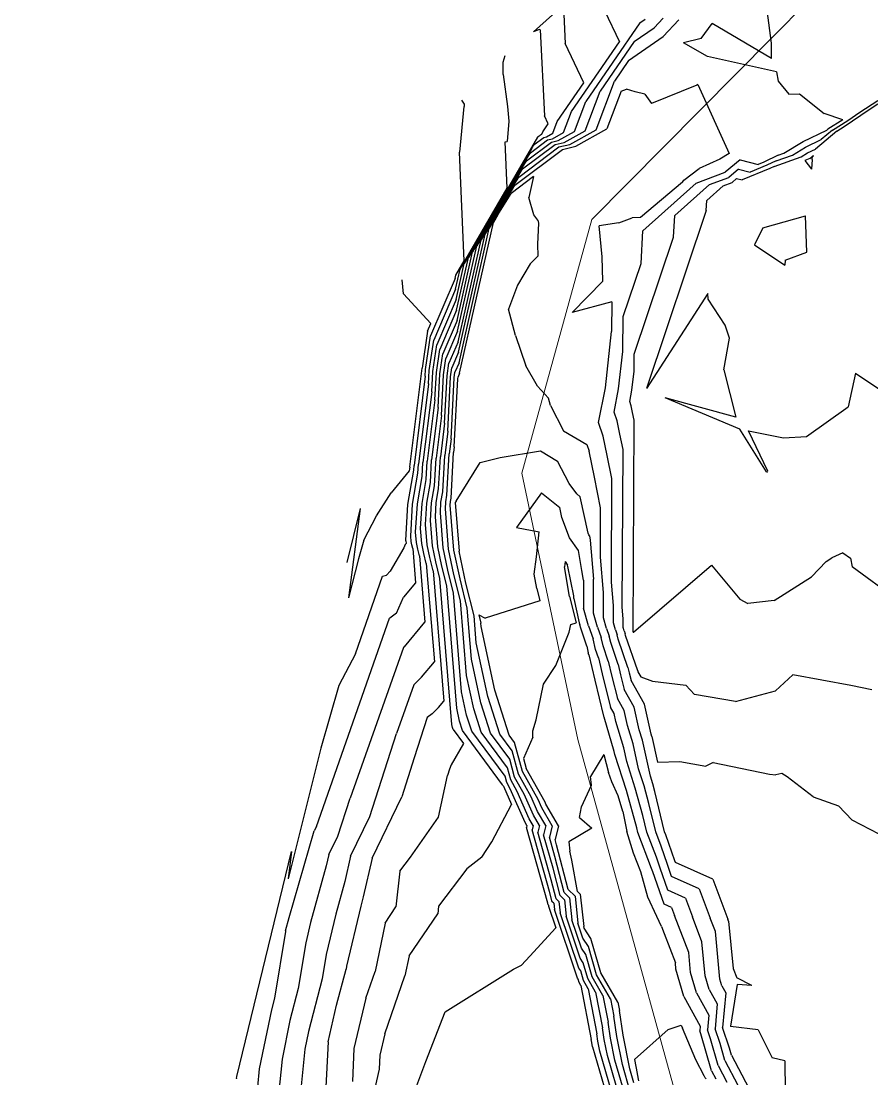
# Model space of a CAD drawing. Header units: metres. Extents: x -1120501 to 1198934, y -4928884 to 66998.
# Drawn here: x -1150.9 to -1049.6, y 1310.9 to 1437 of the extents above; entities that cross this region are included whole.
import ezdxf

# ---------------------------------------------------------------- set-up
doc = ezdxf.new("R2010")
doc.units = ezdxf.units.M
doc.layers.add('CL', color=5, linetype='Continuous')
doc.layers.add('SURF2CONTOURS', color=7, linetype='Continuous', lineweight=0)

msp = doc.modelspace()

# ---------------------------------------------------------------- linework, layer by layer
at = {"color": 7, "lineweight": 0}
msp.add_circle((-684.64, 190.5), 66807.04, dxfattribs=at)
at = {"layer": 'CL', "linetype": 'Continuous', "lineweight": 0}
msp.add_lwpolyline([(-1035.69, 1461.09), (-1082.93, 1413.37), (-1091.26, 1383.15), (-1084.6, 1351.38), (-1067.7, 1290.1), (-1046.16, 1235.13), (-1016.3, 1185.51), (-1006.06, 1146.36), (-1008.09, 1097.22), (-1020.7, 1053.43), (-1024.74, 1018.09), (-1020.94, 965.61), (-1026.65, 923.13), (-1037.71, 875.18), (-1038.43, 823.3), (-1042.95, 747.27), (-1053.42, 684.56), (-1051.99, 631.61), (-1045.09, 551.05), (-1064.13, 492.27), (-1082.45, 432.3), (-1085.55, 405.76), (-1067.58, 367.8), (-1082.93, 319.26)], dxfattribs=at)
at = {"layer": 'SURF2CONTOURS', "color": 2, "linetype": 'Continuous', "lineweight": -3}
for p, q in [((-1085.36, 1439.84, 288.5), (-1089.87, 1435.74, 288.5)), ((-1081.42, 1438.28, 287.5), (-1079.64, 1434.53, 287.5)), ((-1074.41, 1437.36, 286.5), (-1075.5, 1436.22, 286.5)), ((-1089.22, 1436.03, 288.5), (-1089.87, 1435.74, 288.5)), ((-1089.08, 1435.96, 288.5), (-1089.22, 1436.03, 288.5)), ((-1077.87, 1434.57, 286.5), (-1075.5, 1436.22, 286.5)), ((-1089.08, 1435.96, 288.5), (-1088.57, 1425.74, 288.5)), ((-1085.36, 1426.24, 287.5), (-1079.64, 1434.53, 287.5)), ((-1077.87, 1434.57, 286.5), (-1081.95, 1428.65, 286.5)), ((-1083.71, 1423.95, 286.5), (-1081.95, 1428.65, 286.5)), ((-1079.44, 1428.65, 285.5), (-1081.13, 1424.16, 285.5)), ((-1079.44, 1428.65, 285.5), (-1078.79, 1428.91, 285.5)), ((-1077.75, 1428.57, 285.5), (-1078.79, 1428.91, 285.5)), ((-1076.6, 1428.29, 285.5), (-1077.75, 1428.57, 285.5)), ((-1070.41, 1429.37, 285.5), (-1075.83, 1427.18, 285.5)), ((-1070.3, 1429.47, 285.5), (-1070.41, 1429.37, 285.5)), ((-1070.3, 1429.47, 285.5), (-1066.57, 1421.22, 285.5)), ((-1098.45, 1427.58, 289.5), (-1098.13, 1427.12, 289.5)), ((-1076.6, 1428.29, 285.5), (-1075.83, 1427.18, 285.5)), ((-1050.98, 1426.16, 286.5), (-1048.85, 1427.56, 286.5)), ((-1098.64, 1421.41, 289.5), (-1098.15, 1426.82, 289.5)), ((-1098.13, 1427.12, 289.5), (-1098.15, 1426.82, 289.5)), ((-1098.13, 1427.12, 289.5), (-1098.13, 1427.12, 289.5)), ((-1086.29, 1423.74, 287.5), (-1085.36, 1426.24, 287.5)), ((-1052.41, 1425.18, 286.5), (-1050.98, 1426.16, 286.5)), ((-1088.77, 1423.82, 288.5), (-1088.11, 1424.78, 288.5)), ((-1088.11, 1424.78, 288.5), (-1088.57, 1425.74, 288.5)), ((-1054.26, 1424.01, 286.5), (-1052.41, 1425.18, 286.5)), ((-1089.33, 1423.26, 288.5), (-1089.09, 1423.43, 288.5)), ((-1089.09, 1423.43, 288.5), (-1089.03, 1423.45, 288.5)), ((-1089.03, 1423.45, 288.5), (-1088.87, 1423.54, 288.5)), ((-1088.87, 1423.54, 288.5), (-1088.77, 1423.82, 288.5)), ((-1087.63, 1423, 287.5), (-1086.29, 1423.74, 287.5)), ((-1086.23, 1422.55, 286.5), (-1083.71, 1423.95, 286.5)), ((-1084.83, 1422.09, 285.5), (-1081.13, 1424.16, 285.5)), ((-1054.26, 1424.01, 286.5), (-1055.6, 1422.89, 286.5)), ((-1089.38, 1423.17, 288.5), (-1098.13, 1408.14, 288.5)), ((-1091.17, 1419.39, 286.5), (-1087.31, 1422.3, 286.5)), ((-1090.25, 1421.32, 287.5), (-1088.2, 1422.87, 287.5)), ((-1089.38, 1423.17, 288.5), (-1089.33, 1423.26, 288.5)), ((-1088.2, 1422.87, 287.5), (-1087.63, 1423, 287.5)), ((-1087.31, 1422.3, 286.5), (-1086.23, 1422.55, 286.5)), ((-1057.48, 1422, 286.5), (-1055.6, 1422.89, 286.5)), ((-1098.7, 1421.39, 289.5), (-1098.64, 1421.41, 289.5)), ((-1098.14, 1408.43, 289.5), (-1098.7, 1421.39, 289.5)), ((-1092.09, 1417.45, 285.5), (-1086.42, 1421.73, 285.5)), ((-1090.73, 1420.53, 287.5), (-1090.25, 1421.32, 287.5)), ((-1086.42, 1421.73, 285.5), (-1084.83, 1422.09, 285.5)), ((-1066.57, 1421.22, 285.5), (-1067.69, 1420.54, 285.5)), ((-1060.96, 1420.35, 286.5), (-1059.02, 1421.05, 286.5)), ((-1059.02, 1421.05, 286.5), (-1057.48, 1422, 286.5)), ((-1056.94, 1420.64, 287.5), (-1056.5, 1421.01, 287.5)), ((-1056.68, 1420.74, 287.5), (-1056.5, 1421.01, 287.5)), ((-1090.73, 1420.53, 287.5), (-1097.13, 1409.53, 287.5)), ((-1067.69, 1420.54, 285.5), (-1070.14, 1419.46, 285.5)), ((-1062.08, 1419.83, 286.5), (-1064.05, 1419.01, 286.5)), ((-1060.96, 1420.35, 286.5), (-1062.08, 1419.83, 286.5)), ((-1056.97, 1420.62, 287.5), (-1057.56, 1420.41, 287.5)), ((-1057.56, 1420.41, 287.5), (-1056.76, 1419.36, 287.5)), ((-1056.97, 1420.62, 287.5), (-1056.96, 1420.63, 287.5)), ((-1056.96, 1420.63, 287.5), (-1056.94, 1420.64, 287.5)), ((-1056.66, 1420.5, 287.5), (-1056.76, 1419.36, 287.5)), ((-1056.66, 1420.5, 287.5), (-1056.68, 1420.74, 287.5)), ((-1092.08, 1417.89, 286.5), (-1091.17, 1419.39, 286.5)), ((-1071.97, 1418.04, 285.5), (-1070.14, 1419.46, 285.5)), ((-1068.89, 1417.53, 286.5), (-1066.62, 1418.39, 286.5)), ((-1065.47, 1419.37, 286.5), (-1066.62, 1418.39, 286.5)), ((-1065.47, 1419.37, 286.5), (-1064.05, 1419.01, 286.5)), ((-1092.08, 1417.89, 286.5), (-1096.13, 1410.93, 286.5)), ((-1093.43, 1415.25, 285.5), (-1092.09, 1417.45, 285.5)), ((-1072.12, 1417.83, 285.5), (-1077.14, 1413.6, 285.5)), ((-1068.89, 1417.53, 286.5), (-1073.05, 1413.84, 286.5)), ((-1072.12, 1417.83, 285.5), (-1071.97, 1418.04, 285.5)), ((-1093.43, 1415.25, 285.5), (-1095.14, 1412.32, 285.5)), ((-1079.71, 1412.95, 285.5), (-1078.11, 1413.56, 285.5)), ((-1077.14, 1413.6, 285.5), (-1078.11, 1413.56, 285.5)), ((-1073.18, 1411.28, 286.5), (-1073.05, 1413.84, 286.5)), ((-1062.57, 1412.36, 287.5), (-1057.46, 1413.82, 287.5)), ((-1057.32, 1409.48, 287.5), (-1057.46, 1413.82, 287.5)), ((-1098.74, 1396.29, 285.5), (-1095.14, 1412.32, 285.5)), ((-1079.71, 1412.95, 285.5), (-1082.06, 1412.6, 285.5)), ((-1081.71, 1408.92, 285.5), (-1082.06, 1412.6, 285.5)), ((-1062.57, 1412.36, 287.5), (-1063.54, 1410.35, 287.5)), ((-1098.86, 1398.8, 286.5), (-1096.13, 1410.93, 286.5)), ((-1077.87, 1397.33, 286.5), (-1073.18, 1411.28, 286.5)), ((-1098.98, 1401.31, 287.5), (-1097.13, 1409.53, 287.5)), ((-1063.54, 1410.35, 287.5), (-1059.93, 1407.91, 287.5)), ((-1099.12, 1406.74, 289.5), (-1098.14, 1408.43, 289.5)), ((-1081.61, 1406.02, 285.5), (-1081.71, 1408.92, 285.5)), ((-1059.88, 1408.5, 287.5), (-1059.93, 1407.91, 287.5)), ((-1059.88, 1408.5, 287.5), (-1057.32, 1409.48, 287.5)), ((-1099.1, 1403.82, 288.5), (-1098.13, 1408.14, 288.5)), ((-1099.22, 1406.33, 289.5), (-1102.14, 1399.52, 289.5)), ((-1099.22, 1406.33, 289.5), (-1099.12, 1406.74, 289.5)), ((-1081.61, 1406.02, 285.5), (-1085.25, 1402.27, 285.5)), ((-1099.1, 1403.82, 288.5), (-1101.41, 1398.43, 288.5)), ((-1080.53, 1403.55, 285.5), (-1085.25, 1402.27, 285.5)), ((-1080.53, 1403.55, 285.5), (-1080.59, 1400.03, 285.5)), ((-1098.98, 1401.31, 287.5), (-1100.68, 1397.34, 287.5)), ((-1102.73, 1395.5, 289.5), (-1102.14, 1399.52, 289.5)), ((-1081.31, 1393.31, 285.5), (-1080.59, 1400.03, 285.5)), ((-1101.88, 1395.25, 288.5), (-1101.41, 1398.43, 288.5)), ((-1098.86, 1398.8, 286.5), (-1099.96, 1396.24, 286.5)), ((-1101.03, 1394.99, 287.5), (-1100.68, 1397.34, 287.5)), ((-1077.9, 1395.27, 286.5), (-1077.87, 1397.33, 286.5)), ((-1100.18, 1394.74, 286.5), (-1099.96, 1396.24, 286.5)), ((-1098.74, 1396.29, 285.5), (-1099.23, 1395.15, 285.5)), ((-1102.77, 1394.7, 289.5), (-1104.1, 1384.05, 289.5)), ((-1102.77, 1394.7, 289.5), (-1102.73, 1395.5, 289.5)), ((-1102, 1392.83, 288.5), (-1101.88, 1395.25, 288.5)), ((-1101.23, 1390.96, 287.5), (-1101.03, 1394.99, 287.5)), ((-1100.46, 1389.09, 286.5), (-1100.18, 1394.74, 286.5)), ((-1099.69, 1387.22, 285.5), (-1099.33, 1394.48, 285.5)), ((-1099.33, 1394.48, 285.5), (-1099.23, 1395.15, 285.5)), ((-1078.14, 1393.04, 286.5), (-1077.9, 1395.27, 286.5)), ((-1082.13, 1389.16, 285.5), (-1081.31, 1393.31, 285.5)), ((-1102, 1392.83, 288.5), (-1103.05, 1384.39, 288.5)), ((-1078.41, 1391.67, 286.5), (-1078.14, 1393.04, 286.5)), ((-1101.23, 1390.96, 287.5), (-1102.01, 1384.74, 287.5)), ((-1078.23, 1391.14, 286.5), (-1078.41, 1391.67, 286.5)), ((-1078.07, 1390.37, 286.5), (-1078.23, 1391.14, 286.5)), ((-1077.88, 1389.46, 286.5), (-1078.07, 1390.37, 286.5)), ((-1078, 1364.18, 286.5), (-1077.88, 1389.46, 286.5)), ((-1100.46, 1389.09, 286.5), (-1100.96, 1385.08, 286.5)), ((-1081.58, 1387.55, 285.5), (-1082.13, 1389.16, 285.5)), ((-1099.69, 1387.22, 285.5), (-1099.92, 1385.42, 285.5)), ((-1081.1, 1385.22, 285.5), (-1081.58, 1387.55, 285.5)), ((-1093.83, 1385, 284.5), (-1089.06, 1385.78, 284.5)), ((-1089.06, 1385.78, 284.5), (-1087, 1384.57, 284.5)), ((-1103.15, 1382.74, 288.5), (-1103.05, 1384.39, 288.5)), ((-1102.16, 1382, 287.5), (-1102.01, 1384.74, 287.5)), ((-1101.18, 1381.26, 286.5), (-1100.96, 1385.08, 286.5)), ((-1100.19, 1380.52, 285.5), (-1099.92, 1385.42, 285.5)), ((-1099.08, 1379.8, 284.5), (-1096.23, 1384.4, 284.5)), ((-1096.23, 1384.4, 284.5), (-1093.83, 1385, 284.5)), ((-1085.63, 1381.88, 284.5), (-1087, 1384.57, 284.5)), ((-1080.55, 1382.48, 285.5), (-1081.1, 1385.22, 285.5)), ((-1104.84, 1379.41, 289.5), (-1104.13, 1383.49, 289.5)), ((-1104.13, 1383.49, 289.5), (-1104.1, 1384.05, 289.5)), ((-1103.71, 1379.48, 288.5), (-1103.15, 1382.74, 288.5)), ((-1102.59, 1379.56, 287.5), (-1102.16, 1382, 287.5)), ((-1084.72, 1380.65, 284.5), (-1085.63, 1381.88, 284.5)), ((-1080.6, 1370.14, 285.5), (-1080.55, 1382.48, 285.5)), ((-1101.46, 1379.63, 286.5), (-1101.18, 1381.26, 286.5)), ((-1100.33, 1379.7, 285.5), (-1100.19, 1380.52, 285.5)), ((-1084.3, 1380.31, 284.5), (-1084.72, 1380.65, 284.5)), ((-1105.1, 1375.16, 289.5), (-1104.84, 1379.41, 289.5)), ((-1103.92, 1376.08, 288.5), (-1103.71, 1379.48, 288.5)), ((-1102.74, 1377.01, 287.5), (-1102.59, 1379.56, 287.5)), ((-1101.56, 1377.93, 286.5), (-1101.46, 1379.63, 286.5)), ((-1100.38, 1378.86, 285.5), (-1100.33, 1379.7, 285.5)), ((-1099.08, 1379.8, 284.5), (-1099.19, 1379.62, 284.5)), ((-1099.19, 1379.62, 284.5), (-1098.75, 1373.84, 284.5)), ((-1083.37, 1375.99, 284.5), (-1084.3, 1380.31, 284.5)), ((-1100.02, 1374.09, 285.5), (-1100.38, 1378.86, 285.5)), ((-1102.56, 1374.6, 287.5), (-1102.74, 1377.01, 287.5)), ((-1101.29, 1374.35, 286.5), (-1101.56, 1377.93, 286.5)), ((-1103.83, 1374.86, 288.5), (-1103.92, 1376.08, 288.5)), ((-1083.3, 1375.79, 284.5), (-1083.37, 1375.99, 284.5)), ((-1083.21, 1375.66, 284.5), (-1083.3, 1375.79, 284.5)), ((-1083.21, 1375.66, 284.5), (-1083.12, 1375.13, 284.5)), ((-1105.33, 1374.25, 289.5), (-1106.97, 1371.44, 289.5)), ((-1105.16, 1374.62, 289.5), (-1105.33, 1374.25, 289.5)), ((-1105.06, 1374.75, 289.5), (-1105.16, 1374.62, 289.5)), ((-1105.1, 1375.11, 289.5), (-1105.1, 1375.16, 289.5)), ((-1105.09, 1375.08, 289.5), (-1105.1, 1375.11, 289.5)), ((-1105.08, 1375.05, 289.5), (-1105.09, 1375.08, 289.5)), ((-1105.08, 1375.05, 289.5), (-1105.06, 1374.75, 289.5)), ((-1103.66, 1374.07, 288.5), (-1103.83, 1374.86, 288.5)), ((-1102.22, 1373.06, 287.5), (-1102.56, 1374.6, 287.5)), ((-1100.79, 1372.05, 286.5), (-1101.29, 1374.35, 286.5)), ((-1083.12, 1375.13, 284.5), (-1082.72, 1370.51, 284.5)), ((-1103.46, 1373.27, 288.5), (-1103.66, 1374.07, 288.5)), ((-1103.46, 1373.27, 288.5), (-1102.81, 1365.36, 288.5)), ((-1101.84, 1371.49, 287.5), (-1102.22, 1373.06, 287.5)), ((-1099.35, 1371.04, 285.5), (-1100.02, 1374.09, 285.5)), ((-1097.92, 1370.03, 284.5), (-1098.75, 1373.84, 284.5)), ((-1055.02, 1372.6, 286.5), (-1054.35, 1373.03, 286.5)), ((-1053.02, 1373.63, 286.5), (-1054.35, 1373.03, 286.5)), ((-1053.02, 1373.63, 286.5), (-1052.12, 1373.01, 286.5)), ((-1052.12, 1373.01, 286.5), (-1051.9, 1371.96, 286.5)), ((-1100.21, 1369.7, 286.5), (-1100.79, 1372.05, 286.5)), ((-1086.11, 1372.6, 283.5), (-1086.19, 1371.98, 283.5)), ((-1085.58, 1368.42, 283.5), (-1086.19, 1371.98, 283.5)), ((-1086.11, 1372.6, 283.5), (-1085.82, 1372.18, 283.5)), ((-1085.79, 1372.02, 283.5), (-1085.82, 1372.18, 283.5)), ((-1085.09, 1368.51, 283.5), (-1085.79, 1372.02, 283.5)), ((-1077.96, 1364.18, 286.5), (-1068.65, 1372.16, 286.5)), ((-1068.65, 1372.16, 286.5), (-1065.28, 1368.12, 286.5)), ((-1056.75, 1370.77, 286.5), (-1055.02, 1372.6, 286.5)), ((-1042.74, 1365.21, 286.5), (-1051.9, 1371.96, 286.5)), ((-1111.1, 1361.59, 289.5), (-1107.85, 1370.87, 289.5)), ((-1107.85, 1370.87, 289.5), (-1107.41, 1370.96, 289.5)), ((-1106.97, 1371.44, 289.5), (-1107.41, 1370.96, 289.5)), ((-1101.84, 1371.49, 287.5), (-1100.56, 1355.96, 287.5)), ((-1098.59, 1367.92, 285.5), (-1099.35, 1371.04, 285.5)), ((-1082.72, 1366.45, 284.5), (-1082.72, 1370.51, 284.5)), ((-1061.22, 1367.94, 286.5), (-1056.75, 1370.77, 286.5)), ((-1099.01, 1355.11, 286.5), (-1100.21, 1369.7, 286.5)), ((-1096.96, 1366.14, 284.5), (-1097.92, 1370.03, 284.5)), ((-1080.36, 1367.34, 285.5), (-1080.6, 1370.14, 285.5)), ((-1097.86, 1359, 285.5), (-1098.59, 1367.92, 285.5)), ((-1085.58, 1368.42, 283.5), (-1084.79, 1365.29, 283.5)), ((-1085.09, 1368.18, 283.5), (-1085.09, 1368.51, 283.5)), ((-1085.09, 1368.18, 283.5), (-1084.44, 1365.31, 283.5)), ((-1065.28, 1368.12, 286.5), (-1064.34, 1367.61, 286.5)), ((-1061.22, 1367.94, 286.5), (-1064.34, 1367.61, 286.5)), ((-1080.36, 1365.31, 285.5), (-1080.36, 1367.34, 285.5)), ((-1096.7, 1362.89, 284.5), (-1096.96, 1366.14, 284.5)), ((-1082.25, 1364.77, 284.5), (-1082.72, 1366.45, 284.5)), ((-1105.25, 1362.45, 288.5), (-1102.81, 1365.36, 288.5)), ((-1087.21, 1360.22, 283.5), (-1085.63, 1364.17, 283.5)), ((-1085.63, 1364.17, 283.5), (-1085.42, 1365.09, 283.5)), ((-1085.42, 1365.09, 283.5), (-1084.79, 1365.29, 283.5)), ((-1084.44, 1365.31, 283.5), (-1084.37, 1365.07, 283.5)), ((-1084.22, 1364.65, 283.5), (-1084.37, 1365.07, 283.5)), ((-1083.54, 1362.5, 283.5), (-1084.22, 1364.65, 283.5)), ((-1082.25, 1364.77, 284.5), (-1081.8, 1363.55, 284.5)), ((-1080.12, 1364.47, 285.5), (-1080.36, 1365.31, 285.5)), ((-1080.12, 1364.47, 285.5), (-1079.9, 1363.86, 285.5)), ((-1078, 1364.18, 286.5), (-1078, 1364.18, 286.5)), ((-1078, 1364.18, 286.5), (-1078, 1364.18, 286.5)), ((-1078, 1364.18, 286.5), (-1078, 1364.18, 286.5)), ((-1078, 1364.18, 286.5), (-1078, 1364.18, 286.5)), ((-1078, 1364.18, 286.5), (-1078, 1364.18, 286.5)), ((-1078, 1364.18, 286.5), (-1078, 1364.17, 286.5)), ((-1078, 1364.17, 286.5), (-1077.96, 1364.18, 286.5)), ((-1095.32, 1356.51, 284.5), (-1096.7, 1362.89, 284.5)), ((-1081.58, 1362.54, 284.5), (-1081.8, 1363.55, 284.5)), ((-1079.79, 1363.36, 285.5), (-1079.9, 1363.86, 285.5)), ((-1078.62, 1359.96, 285.5), (-1079.79, 1363.36, 285.5)), ((-1111.1, 1361.59, 289.5), (-1113.05, 1357.82, 289.5)), ((-1105.35, 1362.35, 288.5), (-1111.73, 1344.4, 288.5)), ((-1105.25, 1362.45, 288.5), (-1105.35, 1362.35, 288.5)), ((-1083.54, 1362.5, 283.5), (-1083.37, 1361.72, 283.5)), ((-1083.29, 1361.49, 283.5), (-1083.37, 1361.72, 283.5)), ((-1080.96, 1360.72, 284.5), (-1081.58, 1362.54, 284.5)), ((-1083.29, 1361.49, 283.5), (-1082.58, 1358.47, 283.5)), ((-1080.96, 1360.72, 284.5), (-1080.53, 1358.9, 284.5)), ((-1088.7, 1357.99, 283.5), (-1087.21, 1360.22, 283.5)), ((-1078.62, 1359.96, 285.5), (-1078.47, 1359.32, 285.5)), ((-1078.47, 1359.32, 285.5), (-1078.25, 1358.41, 285.5)), ((-1113.05, 1357.82, 289.5), (-1115.2, 1350.37, 289.5)), ((-1097, 1355.04, 285.5), (-1097.86, 1359, 285.5)), ((-1089.55, 1353.73, 283.5), (-1088.7, 1357.99, 283.5)), ((-1082.58, 1358.47, 283.5), (-1081.52, 1354.17, 283.5)), ((-1080.53, 1358.9, 284.5), (-1079.88, 1356.29, 284.5)), ((-1076.67, 1355.61, 285.5), (-1078.25, 1358.41, 285.5)), ((-1101.2, 1355.2, 287.5), (-1100.56, 1355.96, 287.5)), ((-1093.9, 1352.03, 284.5), (-1095.32, 1356.51, 284.5)), ((-1079.08, 1354.86, 284.5), (-1079.88, 1356.29, 284.5)), ((-1075.86, 1352.04, 285.5), (-1076.67, 1355.61, 285.5)), ((-1101.94, 1354.43, 287.5), (-1102.55, 1353.99, 287.5)), ((-1101.94, 1354.43, 287.5), (-1101.2, 1355.2, 287.5)), ((-1098.68, 1353.56, 286.5), (-1099.01, 1355.11, 286.5)), ((-1096.12, 1352.25, 285.5), (-1097, 1355.04, 285.5)), ((-1081.49, 1354.12, 283.5), (-1081.52, 1354.17, 283.5)), ((-1081.47, 1354.04, 283.5), (-1081.49, 1354.12, 283.5)), ((-1080.25, 1349.94, 283.5), (-1081.47, 1354.04, 283.5)), ((-1078.67, 1353.04, 284.5), (-1079.08, 1354.86, 284.5)), ((-1102.55, 1353.99, 287.5), (-1104.08, 1349.2, 287.5)), ((-1098.33, 1352.47, 286.5), (-1098.68, 1353.56, 286.5)), ((-1089.96, 1352.4, 283.5), (-1089.55, 1353.73, 283.5)), ((-1078.01, 1350.85, 284.5), (-1078.67, 1353.04, 284.5)), ((-1093.55, 1346, 286.5), (-1098.33, 1352.47, 286.5)), ((-1092.99, 1348.02, 285.5), (-1096.12, 1352.25, 285.5)), ((-1092.43, 1350.03, 284.5), (-1093.9, 1352.03, 284.5)), ((-1089.94, 1351.67, 283.5), (-1091.06, 1349.13, 283.5)), ((-1089.94, 1351.67, 283.5), (-1089.96, 1352.4, 283.5)), ((-1075.78, 1351.76, 285.5), (-1075.86, 1352.04, 285.5)), ((-1075.78, 1351.76, 285.5), (-1075.1, 1348.68, 285.5)), ((-1115.2, 1350.37, 289.5), (-1119.12, 1334.78, 289.5)), ((-1077.35, 1347.88, 284.5), (-1078.01, 1350.85, 284.5)), ((-1104.08, 1349.2, 287.5), (-1105.58, 1344.55, 287.5)), ((-1091.66, 1347.25, 284.5), (-1092.43, 1350.03, 284.5)), ((-1091.06, 1349.13, 283.5), (-1090.73, 1347.92, 283.5)), ((-1080.17, 1349.61, 283.5), (-1080.25, 1349.94, 283.5)), ((-1078.8, 1345.32, 283.5), (-1080.17, 1349.61, 283.5)), ((-1092.59, 1346.58, 285.5), (-1092.99, 1348.02, 285.5)), ((-1088.5, 1343.93, 283.5), (-1090.73, 1347.92, 283.5)), ((-1076.7, 1345.85, 284.5), (-1077.35, 1347.88, 284.5)), ((-1075.1, 1348.68, 285.5), (-1072.46, 1348.75, 285.5)), ((-1072.46, 1348.75, 285.5), (-1069.34, 1348.2, 285.5)), ((-1068.46, 1348.65, 285.5), (-1069.34, 1348.2, 285.5)), ((-1068.46, 1348.65, 285.5), (-1061.77, 1347.27, 285.5)), ((-1091.81, 1345.18, 285.5), (-1092.59, 1346.58, 285.5)), ((-1090.16, 1344.56, 284.5), (-1091.66, 1347.25, 284.5)), ((-1061.77, 1347.27, 285.5), (-1060.99, 1347.19, 285.5)), ((-1060.29, 1347.35, 285.5), (-1060.99, 1347.19, 285.5)), ((-1059.66, 1346.95, 285.5), (-1060.29, 1347.35, 285.5)), ((-1056.57, 1344.56, 285.5), (-1059.66, 1346.95, 285.5)), ((-1093.52, 1345.9, 286.5), (-1093.55, 1346, 286.5)), ((-1093.47, 1345.81, 286.5), (-1093.52, 1345.9, 286.5)), ((-1093.47, 1345.81, 286.5), (-1092.51, 1343.63, 286.5)), ((-1077.56, 1340.86, 283.5), (-1078.8, 1345.32, 283.5)), ((-1076.12, 1343.75, 284.5), (-1076.7, 1345.85, 284.5)), ((-1113.2, 1339.86, 288.5), (-1111.73, 1344.4, 288.5)), ((-1109.1, 1337.25, 287.5), (-1105.58, 1344.55, 287.5)), ((-1090.38, 1341.94, 285.5), (-1091.81, 1345.18, 285.5)), ((-1089.39, 1342.81, 284.5), (-1090.16, 1344.56, 284.5)), ((-1056.57, 1344.56, 285.5), (-1053.55, 1343.47, 285.5)), ((-1094.86, 1339.2, 286.5), (-1092.51, 1343.63, 286.5)), ((-1088.39, 1341.12, 284.5), (-1089.39, 1342.81, 284.5)), ((-1088.39, 1343.69, 283.5), (-1088.5, 1343.93, 283.5)), ((-1086.88, 1341.11, 283.5), (-1088.39, 1343.69, 283.5)), ((-1075.31, 1340.36, 284.5), (-1076.12, 1343.75, 284.5)), ((-1053.55, 1343.47, 285.5), (-1051.9, 1341.76, 285.5)), ((-1089.91, 1341.13, 285.5), (-1090.38, 1341.94, 285.5)), ((-1048.68, 1340.09, 285.5), (-1051.9, 1341.76, 285.5)), ((-1089.91, 1341.13, 285.5), (-1090.04, 1340.61, 285.5)), ((-1087.97, 1333.25, 285.5), (-1090.04, 1340.61, 285.5)), ((-1088.39, 1341.12, 284.5), (-1088.67, 1340.04, 284.5)), ((-1086.88, 1341.11, 283.5), (-1087.3, 1339.47, 283.5)), ((-1077.43, 1340.3, 283.5), (-1077.56, 1340.86, 283.5)), ((-1075.81, 1336.01, 283.5), (-1077.43, 1340.3, 283.5)), ((-1074.68, 1338.69, 284.5), (-1075.31, 1340.36, 284.5)), ((-1114.25, 1337.69, 288.5), (-1113.2, 1339.86, 288.5)), ((-1096.05, 1337.34, 286.5), (-1094.86, 1339.2, 286.5)), ((-1087.54, 1336.05, 284.5), (-1088.67, 1340.04, 284.5)), ((-1087.12, 1338.84, 283.5), (-1087.3, 1339.47, 283.5)), ((-1125.22, 1311.22, 289.5), (-1118.7, 1338.05, 289.5)), ((-1118.7, 1338.05, 289.5), (-1119.12, 1334.78, 289.5)), ((-1114.25, 1337.69, 288.5), (-1114.57, 1336.31, 288.5)), ((-1085.73, 1333.52, 283.5), (-1087.12, 1338.84, 283.5)), ((-1073.92, 1336.49, 284.5), (-1074.68, 1338.69, 284.5)), ((-1109.1, 1337.25, 287.5), (-1110.16, 1332.62, 287.5)), ((-1096.05, 1337.34, 286.5), (-1097.81, 1335.96, 286.5)), ((-1073.42, 1335.07, 284.5), (-1073.92, 1336.49, 284.5)), ((-1114.57, 1336.31, 288.5), (-1116.43, 1329.57, 288.5)), ((-1097.81, 1335.96, 286.5), (-1101.2, 1331.52, 286.5)), ((-1086.69, 1332.78, 284.5), (-1087.54, 1336.05, 284.5)), ((-1075.67, 1335.6, 283.5), (-1075.81, 1336.01, 283.5)), ((-1074.32, 1331.77, 283.5), (-1075.67, 1335.6, 283.5)), ((-1070.14, 1333.6, 284.5), (-1073.42, 1335.07, 284.5)), ((-1110.16, 1332.62, 287.5), (-1110.46, 1331.53, 287.5)), ((-1087.65, 1332.04, 285.5), (-1087.97, 1333.25, 285.5)), ((-1086.2, 1332.29, 284.5), (-1086.69, 1332.78, 284.5)), ((-1084.93, 1332.73, 283.5), (-1085.73, 1333.52, 283.5)), ((-1084.93, 1332.73, 283.5), (-1084.59, 1329.49, 283.5)), ((-1070.14, 1333.6, 284.5), (-1068.82, 1330.1, 284.5)), ((-1110.46, 1331.53, 287.5), (-1112.14, 1324.38, 287.5)), ((-1101.2, 1331.52, 286.5), (-1101.29, 1330.62, 286.5)), ((-1087.47, 1331.86, 285.5), (-1087.65, 1332.04, 285.5)), ((-1087.47, 1331.86, 285.5), (-1087.39, 1331.12, 285.5)), ((-1086.2, 1332.29, 284.5), (-1085.99, 1330.31, 284.5)), ((-1073.42, 1331.36, 283.5), (-1074.32, 1331.77, 283.5)), ((-1073.42, 1331.36, 283.5), (-1073.06, 1330.41, 283.5)), ((-1104.7, 1325.59, 286.5), (-1101.29, 1330.62, 286.5)), ((-1084.64, 1322.94, 285.5), (-1087.39, 1331.12, 285.5)), ((-1084.32, 1325.33, 284.5), (-1085.99, 1330.31, 284.5)), ((-1071.38, 1326, 283.5), (-1073.06, 1330.41, 283.5)), ((-1068.21, 1328.5, 284.5), (-1068.82, 1330.1, 284.5)), ((-1116.43, 1329.57, 288.5), (-1117, 1327.14, 288.5)), ((-1083.99, 1327.72, 283.5), (-1084.59, 1329.49, 283.5)), ((-1083.33, 1326.71, 283.5), (-1083.99, 1327.72, 283.5)), ((-1067.67, 1322.82, 284.5), (-1068.21, 1328.5, 284.5)), ((-1117, 1327.14, 288.5), (-1117.9, 1321.7, 288.5)), ((-1082.37, 1323.35, 283.5), (-1083.33, 1326.71, 283.5)), ((-1104.7, 1325.59, 286.5), (-1105.19, 1323.23, 286.5)), ((-1083.95, 1324.77, 284.5), (-1084.32, 1325.33, 284.5)), ((-1071.15, 1323.61, 283.5), (-1071.38, 1326, 283.5)), ((-1113.33, 1319.71, 287.5), (-1112.21, 1324.01, 287.5)), ((-1112.14, 1324.38, 287.5), (-1112.21, 1324.01, 287.5)), ((-1083.41, 1322.88, 284.5), (-1083.95, 1324.77, 284.5)), ((-1107.58, 1316.31, 286.5), (-1105.19, 1323.23, 286.5)), ((-1084.56, 1322.82, 285.5), (-1084.64, 1322.94, 285.5)), ((-1084.44, 1322.42, 285.5), (-1084.56, 1322.82, 285.5)), ((-1082.48, 1321.27, 284.5), (-1083.41, 1322.88, 284.5)), ((-1080.72, 1320.47, 283.5), (-1082.37, 1323.35, 283.5)), ((-1070.45, 1321.17, 283.5), (-1071.15, 1323.61, 283.5)), ((-1067.44, 1322.03, 284.5), (-1067.67, 1322.82, 284.5)), ((-1117.9, 1321.7, 288.5), (-1118.89, 1317.89, 288.5)), ((-1084.25, 1322.08, 285.5), (-1084.44, 1322.42, 285.5)), ((-1084.25, 1322.08, 285.5), (-1082.99, 1315.61, 285.5)), ((-1082.48, 1321.27, 284.5), (-1081.65, 1317, 284.5)), ((-1067.44, 1322.03, 284.5), (-1066.97, 1321.18, 284.5)), ((-1080.72, 1320.47, 283.5), (-1080.31, 1318.39, 283.5)), ((-1070.45, 1321.17, 283.5), (-1069, 1318.54, 283.5)), ((-1066.97, 1321.18, 284.5), (-1067.34, 1317.04, 284.5)), ((-1114.35, 1315.36, 287.5), (-1113.33, 1319.71, 287.5)), ((-1118.89, 1317.89, 288.5), (-1119.84, 1313.3, 288.5)), ((-1079.96, 1315.97, 283.5), (-1080.31, 1318.39, 283.5)), ((-1069, 1318.54, 283.5), (-1069.15, 1316.77, 283.5)), ((-1107.58, 1316.31, 286.5), (-1108.19, 1313.75, 286.5)), ((-1081.45, 1315.61, 284.5), (-1081.65, 1317, 284.5)), ((-1077.85, 1313.23, 282.5), (-1073.84, 1316.83, 282.5)), ((-1073.84, 1316.83, 282.5), (-1072.28, 1317.34, 282.5)), ((-1072.28, 1317.34, 282.5), (-1072.11, 1316.99, 282.5)), ((-1070.53, 1313.22, 282.5), (-1072.11, 1316.99, 282.5)), ((-1068.8, 1315.72, 283.5), (-1069.15, 1316.77, 283.5)), ((-1066.51, 1314.58, 284.5), (-1067.34, 1317.04, 284.5)), ((-1114.35, 1315.36, 287.5), (-1114.65, 1309.18, 287.5)), ((-1082.94, 1315.25, 285.5), (-1082.99, 1315.61, 285.5)), ((-1082.84, 1314.77, 285.5), (-1082.94, 1315.25, 285.5)), ((-1081.07, 1313.71, 284.5), (-1081.45, 1315.61, 284.5)), ((-1079.29, 1312.64, 283.5), (-1079.96, 1315.97, 283.5)), ((-1067.86, 1312.51, 283.5), (-1068.8, 1315.72, 283.5)), ((-1108.19, 1313.75, 286.5), (-1108.27, 1312.08, 286.5)), ((-1082.84, 1314.77, 285.5), (-1080.8, 1307.7, 285.5)), ((-1079.2, 1307.24, 284.5), (-1081.07, 1313.71, 284.5)), ((-1066.27, 1313.74, 284.5), (-1066.51, 1314.58, 284.5)), ((-1066.27, 1313.74, 284.5), (-1064.21, 1309.82, 284.5)), ((-1119.84, 1313.3, 288.5), (-1120.25, 1309.05, 288.5)), ((-1078.35, 1309.38, 283.5), (-1079.29, 1312.64, 283.5)), ((-1077.85, 1313.23, 282.5), (-1077.52, 1311.58, 282.5)), ((-1069.53, 1311.3, 282.5), (-1070.53, 1313.22, 282.5)), ((-1067.86, 1312.51, 283.5), (-1066.84, 1310.56, 283.5)), ((-1125.27, 1310.97, 289.5), (-1125.22, 1311.22, 289.5)), ((-1108.27, 1312.08, 286.5), (-1109.96, 1304.82, 286.5)), ((-1077.5, 1311.52, 282.5), (-1077.52, 1311.58, 282.5)), ((-1077.31, 1310.71, 282.5), (-1077.5, 1311.52, 282.5)), ((-1069.42, 1311.07, 282.5), (-1069.53, 1311.3, 282.5)), ((-1125.27, 1310.97, 289.5), (-1125.27, 1310.94, 289.5)), ((-1069.42, 1311.07, 282.5), (-1069.3, 1310.92, 282.5))]:
    msp.add_line(p, q, dxfattribs=at)
at = {"layer": 'SURF2CONTOURS', "color": 4, "linetype": 'Continuous', "lineweight": -3}
for p, q in [((-1061.5, 1434.37, 286), (-1062.34, 1440.51, 286)), ((-1086.28, 1437.81, 288), (-1086.1, 1434.34, 288)), ((-1077.19, 1436.82, 287), (-1076.56, 1437.26, 287)), ((-1077.19, 1436.82, 287), (-1083.65, 1427.45, 287)), ((-1072.55, 1437.16, 286), (-1074.43, 1435.19, 286)), ((-1069.91, 1434.93, 286), (-1068.58, 1436.71, 286)), ((-1061.53, 1432.56, 286), (-1068.58, 1436.71, 286)), ((-1078.54, 1432.33, 286), (-1074.43, 1435.19, 286)), ((-1069.91, 1434.93, 286), (-1071.99, 1434.42, 286)), ((-1083.87, 1429.66, 288), (-1086.1, 1434.34, 288)), ((-1069.16, 1432.78, 286), (-1071.99, 1434.42, 286)), ((-1061.53, 1432.56, 286), (-1061.5, 1434.37, 286)), ((-1093.49, 1432.13, 289), (-1093.24, 1432.9, 289)), ((-1078.54, 1432.33, 286), (-1080.24, 1429.86, 286)), ((-1060.93, 1430.96, 286), (-1069.16, 1432.78, 286)), ((-1093.5, 1430.64, 289), (-1093.49, 1432.13, 289)), ((-1060.93, 1430.96, 286), (-1060.73, 1429.85, 286)), ((-1093.5, 1430.64, 289), (-1092.98, 1426.83, 289)), ((-1082.42, 1424.05, 286), (-1080.24, 1429.86, 286)), ((-1060.73, 1429.85, 286), (-1059.45, 1428.29, 286)), ((-1087.06, 1425.03, 288), (-1083.87, 1429.66, 288)), ((-1085, 1423.85, 287), (-1083.65, 1427.45, 287)), ((-1059.45, 1428.29, 286), (-1058.17, 1428.34, 286)), ((-1058.17, 1428.34, 286), (-1055.24, 1426, 286)), ((-1049.9, 1426.46, 287), (-1048.85, 1427.15, 287)), ((-1092.98, 1426.83, 289), (-1092.81, 1425.08, 289)), ((-1053.03, 1425.25, 286), (-1055.24, 1426, 286)), ((-1052.87, 1424.44, 287), (-1049.9, 1426.46, 287)), ((-1092.81, 1425.08, 289), (-1093.03, 1422.68, 289)), ((-1087.58, 1423.64, 288), (-1087.06, 1425.03, 288)), ((-1053.03, 1425.25, 286), (-1054.8, 1424.12, 286)), ((-1088.33, 1423.22, 288), (-1087.58, 1423.64, 288)), ((-1086.93, 1422.77, 287), (-1085, 1423.85, 287)), ((-1085.53, 1422.32, 286), (-1082.42, 1424.05, 286)), ((-1057.74, 1422.68, 286), (-1054.93, 1424.01, 286)), ((-1053.72, 1423.9, 287), (-1056.27, 1421.76, 287)), ((-1054.8, 1424.12, 286), (-1054.93, 1424.01, 286)), ((-1053.72, 1423.9, 287), (-1052.87, 1424.44, 287)), ((-1093.25, 1422.61, 289), (-1093.03, 1422.68, 289)), ((-1093.01, 1417.1, 289), (-1093.25, 1422.61, 289)), ((-1090.71, 1420.35, 287), (-1087.75, 1422.58, 287)), ((-1090.06, 1421.85, 288), (-1089.79, 1422.29, 288)), ((-1089.79, 1422.29, 288), (-1088.65, 1423.15, 288)), ((-1088.65, 1423.15, 288), (-1088.33, 1423.22, 288)), ((-1087.75, 1422.58, 287), (-1086.93, 1422.77, 287)), ((-1086.86, 1422.01, 286), (-1085.53, 1422.32, 286)), ((-1060.05, 1421.26, 286), (-1057.74, 1422.68, 286)), ((-1090.06, 1421.85, 288), (-1097.63, 1408.83, 288)), ((-1091.63, 1418.42, 286), (-1086.86, 1422.01, 286)), ((-1060.71, 1421.02, 286), (-1062.43, 1420.21, 286)), ((-1060.71, 1421.02, 286), (-1060.05, 1421.26, 286)), ((-1058, 1420.83, 287), (-1057.22, 1421.31, 287)), ((-1057.22, 1421.31, 287), (-1056.27, 1421.76, 287)), ((-1091.41, 1419.21, 287), (-1090.71, 1420.35, 287)), ((-1065.27, 1420.49, 286), (-1067.02, 1418.99, 286)), ((-1065.27, 1420.49, 286), (-1063.1, 1419.93, 286)), ((-1062.43, 1420.21, 286), (-1063.1, 1419.93, 286)), ((-1061.21, 1419.69, 287), (-1061.73, 1419.44, 287)), ((-1061.21, 1419.69, 287), (-1058, 1420.83, 287)), ((-1091.41, 1419.21, 287), (-1096.63, 1410.23, 287)), ((-1092.76, 1416.57, 286), (-1091.63, 1418.42, 286)), ((-1089.88, 1418.5, 285), (-1092.55, 1416.48, 285)), ((-1089.88, 1418.5, 285), (-1090.43, 1415.98, 285)), ((-1070.5, 1417.68, 286), (-1067.02, 1418.99, 286)), ((-1061.73, 1419.44, 287), (-1065, 1418.08, 287)), ((-1098.62, 1407.44, 289), (-1093.01, 1417.1, 289)), ((-1070.5, 1417.68, 286), (-1076.86, 1412.03, 286)), ((-1067.28, 1417.39, 287), (-1069.24, 1415.65, 287)), ((-1067.28, 1417.39, 287), (-1066.21, 1417.79, 287)), ((-1065.67, 1418.25, 287), (-1066.21, 1417.79, 287)), ((-1065.67, 1418.25, 287), (-1065, 1418.08, 287)), ((-1092.76, 1416.57, 286), (-1095.63, 1411.62, 286)), ((-1094.11, 1413.93, 285), (-1092.55, 1416.48, 285)), ((-1089.82, 1413.91, 285), (-1090.43, 1415.98, 285)), ((-1069.31, 1414.44, 287), (-1069.24, 1415.65, 287)), ((-1094.11, 1413.93, 285), (-1094.64, 1413.02, 285)), ((-1089.36, 1413.28, 285), (-1089.82, 1413.91, 285)), ((-1089.36, 1413.28, 285), (-1089.29, 1412.93, 285)), ((-1069.31, 1414.44, 287), (-1076.43, 1393.23, 287)), ((-1098.68, 1395.04, 285), (-1094.64, 1413.02, 285)), ((-1089.29, 1412.93, 285), (-1089.39, 1410.42, 285)), ((-1077.06, 1408.11, 286), (-1076.86, 1412.03, 286)), ((-1098.8, 1397.55, 286), (-1095.63, 1411.62, 286)), ((-1098.92, 1400.06, 287), (-1096.63, 1410.23, 287)), ((-1089.39, 1410.42, 285), (-1089.35, 1409.01, 285)), ((-1099.04, 1402.56, 288), (-1097.63, 1408.83, 288)), ((-1090.26, 1408.07, 285), (-1089.35, 1409.01, 285)), ((-1099.16, 1405.07, 289), (-1098.62, 1407.44, 289)), ((-1090.26, 1408.07, 285), (-1091.8, 1405.53, 285)), ((-1079.18, 1401.8, 286), (-1077.06, 1408.11, 286)), ((-1105.37, 1404.52, 290), (-1105.52, 1406.16, 290)), ((-1105.37, 1404.52, 290), (-1102.11, 1400.97, 290)), ((-1099.16, 1405.07, 289), (-1101.77, 1398.97, 289)), ((-1091.8, 1405.53, 285), (-1092.86, 1402.69, 285)), ((-1069.12, 1404.53, 287), (-1076.43, 1393.23, 287)), ((-1069.05, 1403.89, 287), (-1069.12, 1404.53, 287)), ((-1067.04, 1400.77, 287), (-1069.05, 1403.89, 287)), ((-1099.04, 1402.56, 288), (-1101.05, 1397.88, 288)), ((-1092.04, 1399.54, 285), (-1092.86, 1402.69, 285)), ((-1102.5, 1400.06, 290), (-1102.11, 1400.97, 290)), ((-1079.24, 1397.65, 286), (-1079.18, 1401.8, 286)), ((-1066.51, 1399.22, 287), (-1067.04, 1400.77, 287)), ((-1102.5, 1400.06, 290), (-1103.15, 1395.63, 290)), ((-1098.92, 1400.06, 287), (-1100.32, 1396.79, 287)), ((-1092.04, 1399.54, 285), (-1090.8, 1395.92, 285)), ((-1102.3, 1395.38, 289), (-1101.77, 1398.97, 289)), ((-1067.2, 1395.43, 287), (-1066.51, 1399.22, 287)), ((-1101.45, 1395.12, 288), (-1101.05, 1397.88, 288)), ((-1098.8, 1397.55, 286), (-1099.59, 1395.7, 286)), ((-1079.73, 1393.17, 286), (-1079.24, 1397.65, 286)), ((-1104.62, 1383.88, 290), (-1103.15, 1395.63, 290)), ((-1100.6, 1394.87, 287), (-1100.32, 1396.79, 287)), ((-1099.75, 1394.61, 286), (-1099.59, 1395.7, 286)), ((-1089.39, 1393.52, 285), (-1090.8, 1395.92, 285)), ((-1102.39, 1393.76, 289), (-1102.3, 1395.38, 289)), ((-1101.62, 1391.89, 288), (-1101.45, 1395.12, 288)), ((-1100.85, 1390.02, 287), (-1100.6, 1394.87, 287)), ((-1100.08, 1388.15, 286), (-1099.75, 1394.61, 286)), ((-1098.9, 1394.36, 285), (-1098.87, 1394.61, 285)), ((-1098.68, 1395.04, 285), (-1098.87, 1394.61, 285)), ((-1067.2, 1395.43, 287), (-1065.75, 1389.79, 287)), ((-1051.51, 1395.05, 287), (-1052.4, 1391.02, 287)), ((-1051.51, 1395.05, 287), (-1047.78, 1392.54, 287)), ((-1102.39, 1393.76, 289), (-1103.58, 1384.22, 289)), ((-1099.31, 1386.28, 285), (-1098.9, 1394.36, 285)), ((-1088.07, 1392.07, 285), (-1089.39, 1393.52, 285)), ((-1080.27, 1390.42, 286), (-1079.73, 1393.17, 286)), ((-1101.62, 1391.89, 288), (-1102.53, 1384.56, 288)), ((-1087.87, 1391.21, 285), (-1088.07, 1392.07, 285)), ((-1065.75, 1389.79, 287), (-1074.2, 1392.13, 287)), ((-1065.29, 1388.38, 287), (-1074.2, 1392.13, 287)), ((-1087.87, 1391.21, 285), (-1086.32, 1388.18, 285)), ((-1057.36, 1387.5, 287), (-1052.4, 1391.02, 287)), ((-1100.85, 1390.02, 287), (-1101.48, 1384.91, 287)), ((-1079.91, 1389.35, 286), (-1080.27, 1390.42, 286)), ((-1079.58, 1387.79, 286), (-1079.91, 1389.35, 286)), ((-1100.08, 1388.15, 286), (-1100.44, 1385.25, 286)), ((-1086.32, 1388.18, 285), (-1083.52, 1386.53, 285)), ((-1062.1, 1383.29, 287), (-1065.29, 1388.38, 287)), ((-1064.27, 1388.17, 287), (-1060.07, 1387.33, 287)), ((-1061.97, 1383.38, 287), (-1064.27, 1388.17, 287)), ((-1079.21, 1385.97, 286), (-1079.58, 1387.79, 286)), ((-1060.07, 1387.33, 287), (-1057.36, 1387.5, 287)), ((-1099.7, 1380.14, 285), (-1099.39, 1385.59, 285)), ((-1099.31, 1386.28, 285), (-1099.39, 1385.59, 285)), ((-1083.52, 1386.53, 285), (-1083.26, 1385.76, 285)), ((-1082.61, 1382.64, 285), (-1083.26, 1385.76, 285)), ((-1079.3, 1367.16, 286), (-1079.21, 1385.97, 286)), ((-1102.65, 1382.37, 288), (-1102.53, 1384.56, 288)), ((-1101.67, 1381.63, 287), (-1101.48, 1384.91, 287)), ((-1100.68, 1380.89, 286), (-1100.44, 1385.25, 286)), ((-1104.7, 1383.41, 290), (-1106.85, 1380.77, 290)), ((-1104.62, 1383.86, 290), (-1104.7, 1383.41, 290)), ((-1104.62, 1383.86, 290), (-1104.62, 1383.88, 290)), ((-1104.28, 1379.44, 289), (-1103.64, 1383.12, 289)), ((-1103.64, 1383.12, 289), (-1103.58, 1384.22, 289)), ((-1062.1, 1383.29, 287), (-1061.98, 1383.29, 287)), ((-1061.98, 1383.29, 287), (-1061.97, 1383.38, 287)), ((-1103.15, 1379.52, 288), (-1102.65, 1382.37, 288)), ((-1081.88, 1378.99, 285), (-1082.61, 1382.64, 285)), ((-1108.59, 1378.06, 290), (-1106.85, 1380.77, 290)), ((-1102.02, 1379.59, 287), (-1101.67, 1381.63, 287)), ((-1100.9, 1379.67, 286), (-1100.68, 1380.89, 286)), ((-1088.91, 1380.78, 284), (-1091.92, 1376.67, 284)), ((-1088.91, 1380.78, 284), (-1086.75, 1379.03, 284)), ((-1104.51, 1375.62, 289), (-1104.28, 1379.44, 289)), ((-1103.33, 1376.55, 288), (-1103.15, 1379.52, 288)), ((-1102.15, 1377.47, 287), (-1102.02, 1379.59, 287)), ((-1100.97, 1378.4, 286), (-1100.9, 1379.67, 286)), ((-1099.79, 1379.32, 285), (-1099.77, 1379.74, 285)), ((-1099.38, 1373.97, 285), (-1099.79, 1379.32, 285)), ((-1099.77, 1379.74, 285), (-1099.7, 1380.14, 285)), ((-1110.54, 1378.9, 290), (-1112.1, 1372.48, 290)), ((-1110.54, 1378.9, 290), (-1111.91, 1368.27, 290)), ((-1110.1, 1375.13, 290), (-1108.59, 1378.06, 290)), ((-1100.65, 1374.22, 286), (-1100.97, 1378.4, 286)), ((-1086.49, 1377.86, 284), (-1086.75, 1379.03, 284)), ((-1081.9, 1373.12, 285), (-1081.88, 1378.99, 285)), ((-1101.92, 1374.48, 287), (-1102.15, 1377.47, 287)), ((-1085.58, 1375.44, 284), (-1086.49, 1377.86, 284)), ((-1104.46, 1374.99, 289), (-1104.51, 1375.62, 289)), ((-1103.19, 1374.73, 288), (-1103.33, 1376.55, 288)), ((-1091.92, 1376.67, 284), (-1089.21, 1376.14, 284)), ((-1089.52, 1373.16, 284), (-1089.21, 1376.14, 284)), ((-1110.1, 1375.13, 290), (-1110.74, 1372.92, 290)), ((-1104.37, 1374.58, 289), (-1104.46, 1374.99, 289)), ((-1104.27, 1374.16, 289), (-1104.37, 1374.58, 289)), ((-1102.94, 1373.57, 288), (-1103.19, 1374.73, 288)), ((-1101.5, 1372.56, 287), (-1101.92, 1374.48, 287)), ((-1100.07, 1371.55, 286), (-1100.65, 1374.22, 286)), ((-1084.51, 1373.92, 284), (-1085.58, 1375.44, 284)), ((-1104.27, 1374.16, 289), (-1103.94, 1370.05, 289)), ((-1102.65, 1372.38, 288), (-1102.94, 1373.57, 288)), ((-1098.63, 1370.54, 285), (-1099.38, 1373.97, 285)), ((-1089.78, 1371.08, 284), (-1089.52, 1373.16, 284)), ((-1084.13, 1371.54, 284), (-1084.51, 1373.92, 284)), ((-1081.54, 1368.92, 285), (-1081.9, 1373.12, 285)), ((-1110.74, 1372.92, 290), (-1111.91, 1368.27, 290)), ((-1102.65, 1372.38, 288), (-1101.69, 1360.66, 288)), ((-1101.02, 1370.59, 287), (-1101.5, 1372.56, 287)), ((-1099.59, 1353.17, 287), (-1101.02, 1370.59, 287)), ((-1099.4, 1368.81, 286), (-1100.07, 1371.55, 286)), ((-1097.78, 1367.03, 285), (-1098.63, 1370.54, 285)), ((-1089.49, 1369.39, 284), (-1089.78, 1371.08, 284)), ((-1083.9, 1370.39, 284), (-1084.13, 1371.54, 284)), ((-1103.94, 1370.05, 289), (-1105.35, 1368.37, 289)), ((-1089.49, 1369.39, 284), (-1089.12, 1367.91, 284)), ((-1083.9, 1370.39, 284), (-1083.9, 1368.86, 284)), ((-1106.2, 1366.46, 289), (-1105.35, 1368.37, 289)), ((-1098.44, 1357.06, 286), (-1099.4, 1368.81, 286)), ((-1089.12, 1367.91, 284), (-1095.62, 1365.83, 284)), ((-1083.9, 1368.86, 284), (-1083.9, 1367.02, 284)), ((-1081.54, 1365.88, 285), (-1081.54, 1368.92, 285)), ((-1097.28, 1360.95, 285), (-1097.78, 1367.03, 285)), ((-1083.31, 1364.92, 284), (-1083.9, 1367.02, 284)), ((-1079.18, 1365.76, 286), (-1079.3, 1367.16, 286)), ((-1115.73, 1341, 289), (-1107.03, 1365.83, 289)), ((-1107, 1365.84, 289), (-1107.03, 1365.83, 289)), ((-1106.2, 1366.46, 289), (-1107, 1365.84, 289)), ((-1096.4, 1366.25, 284), (-1095.62, 1365.83, 284)), ((-1096.4, 1366.25, 284), (-1096.15, 1365.25, 284)), ((-1081.19, 1364.62, 285), (-1081.54, 1365.88, 285)), ((-1079.18, 1364.75, 286), (-1079.18, 1365.76, 286)), ((-1096.12, 1364.84, 284), (-1096.15, 1365.25, 284)), ((-1094.48, 1357.25, 284), (-1096.12, 1364.84, 284)), ((-1083.31, 1364.92, 284), (-1082.75, 1363.39, 284)), ((-1081.19, 1364.62, 285), (-1080.85, 1363.7, 285)), ((-1079.06, 1364.33, 286), (-1079.18, 1364.75, 286)), ((-1079.06, 1364.33, 286), (-1078.95, 1364.02, 286)), ((-1082.47, 1362.13, 284), (-1082.75, 1363.39, 284)), ((-1080.68, 1362.95, 285), (-1080.85, 1363.7, 285)), ((-1079.79, 1360.34, 285), (-1080.68, 1362.95, 285)), ((-1078.9, 1363.77, 286), (-1078.95, 1364.02, 286)), ((-1077.46, 1359.58, 286), (-1078.9, 1363.77, 286)), ((-1082.12, 1361.1, 284), (-1082.47, 1362.13, 284)), ((-1103.23, 1358.83, 288), (-1101.69, 1360.66, 288)), ((-1096.16, 1355.77, 285), (-1097.28, 1360.95, 285)), ((-1082.12, 1361.1, 284), (-1081.56, 1358.69, 284)), ((-1079.79, 1360.34, 285), (-1079.5, 1359.11, 285)), ((-1079.5, 1359.11, 285), (-1079.07, 1357.35, 285)), ((-1077.46, 1359.58, 286), (-1077.45, 1359.54, 286)), ((-1077.45, 1359.54, 286), (-1077.43, 1359.47, 286)), ((-1077.43, 1359.47, 286), (-1077.09, 1358.87, 286)), ((-1058.98, 1359.1, 286), (-1061.05, 1357.17, 286)), ((-1052.08, 1357.82, 286), (-1058.98, 1359.1, 286)), ((-1104.13, 1357.89, 288), (-1106.18, 1352.1, 288)), ((-1103.23, 1358.83, 288), (-1104.13, 1357.89, 288)), ((-1081.56, 1358.69, 284), (-1080.7, 1355.23, 284)), ((-1077.09, 1358.87, 286), (-1075.71, 1358.32, 286)), ((-1075.71, 1358.32, 286), (-1071.71, 1357.86, 286)), ((-1071.71, 1357.86, 286), (-1070.71, 1356.74, 286)), ((-1049.56, 1357.31, 286), (-1052.08, 1357.82, 286)), ((-1097.84, 1354.3, 286), (-1098.44, 1357.06, 286)), ((-1092.79, 1351.92, 284), (-1094.48, 1357.25, 284)), ((-1077.87, 1355.24, 285), (-1079.07, 1357.35, 285)), ((-1065.8, 1355.91, 286), (-1070.71, 1356.74, 286)), ((-1065.8, 1355.91, 286), (-1061.05, 1357.17, 286)), ((-1095.01, 1352.14, 285), (-1096.16, 1355.77, 285)), ((-1097.23, 1352.36, 286), (-1097.84, 1354.3, 286)), ((-1080.28, 1354.49, 284), (-1080.7, 1355.23, 284)), ((-1080.07, 1353.54, 284), (-1080.28, 1354.49, 284)), ((-1077.27, 1352.54, 285), (-1077.87, 1355.24, 285)), ((-1099.52, 1352.82, 287), (-1099.59, 1353.17, 287)), ((-1099.44, 1352.58, 287), (-1099.52, 1352.82, 287)), ((-1079.13, 1350.39, 284), (-1080.07, 1353.54, 284)), ((-1109.39, 1342.2, 288), (-1106.18, 1352.1, 288)), ((-1099.44, 1352.58, 287), (-1098.21, 1350.91, 287)), ((-1093.27, 1347.01, 286), (-1097.23, 1352.36, 286)), ((-1092.71, 1349.03, 285), (-1095.01, 1352.14, 285)), ((-1092.14, 1351.04, 284), (-1092.79, 1351.92, 284)), ((-1076.9, 1351.31, 285), (-1077.27, 1352.54, 285)), ((-1098.21, 1350.91, 287), (-1099.67, 1348.38, 287)), ((-1091.2, 1347.58, 284), (-1092.14, 1351.04, 284)), ((-1078.76, 1348.75, 284), (-1079.13, 1350.39, 284)), ((-1075.94, 1347.01, 285), (-1076.9, 1351.31, 285)), ((-1092.13, 1346.91, 285), (-1092.71, 1349.03, 285)), ((-1081.49, 1349.6, 283), (-1083.1, 1346.97, 283)), ((-1081.49, 1349.6, 283), (-1080.92, 1347.47, 283)), ((-1099.87, 1347.84, 287), (-1100.11, 1347.09, 287)), ((-1099.67, 1348.38, 287), (-1099.87, 1347.84, 287)), ((-1077.75, 1345.58, 284), (-1078.76, 1348.75, 284)), ((-1101.19, 1342.14, 287), (-1100.11, 1347.09, 287)), ((-1093.06, 1346.24, 286), (-1093.27, 1347.01, 286)), ((-1090.99, 1344.87, 285), (-1092.13, 1346.91, 285)), ((-1089.33, 1344.25, 284), (-1091.2, 1347.58, 284)), ((-1082.97, 1345.93, 283), (-1083.1, 1346.97, 283)), ((-1080.54, 1346.33, 283), (-1080.92, 1347.47, 283)), ((-1075.66, 1346.12, 285), (-1075.94, 1347.01, 285)), ((-1092.64, 1345.49, 286), (-1093.06, 1346.24, 286)), ((-1090.88, 1341.5, 286), (-1092.64, 1345.49, 286)), ((-1084.15, 1343.36, 283), (-1082.97, 1345.93, 283)), ((-1079.77, 1344.69, 283), (-1080.54, 1346.33, 283)), ((-1076.84, 1342.31, 284), (-1077.75, 1345.58, 284)), ((-1075.4, 1345.19, 285), (-1075.66, 1346.12, 285)), ((-1089.89, 1342.38, 285), (-1090.99, 1344.87, 285)), ((-1088.89, 1343.25, 284), (-1089.33, 1344.25, 284)), ((-1079.24, 1342.8, 283), (-1079.77, 1344.69, 283)), ((-1074.25, 1340.39, 285), (-1075.4, 1345.19, 285)), ((-1087.64, 1341.11, 284), (-1088.89, 1343.25, 284)), ((-1084.39, 1342.1, 283), (-1084.15, 1343.36, 283)), ((-1079.24, 1342.8, 283), (-1078.76, 1340.42, 283)), ((-1111.67, 1337.47, 288), (-1109.39, 1342.2, 288)), ((-1104.53, 1337.37, 287), (-1101.19, 1342.14, 287)), ((-1090.66, 1341.13, 286), (-1090.88, 1341.5, 286)), ((-1089.15, 1341.12, 285), (-1089.89, 1342.38, 285)), ((-1084.39, 1342.1, 283), (-1082.91, 1340.81, 283)), ((-1076.37, 1340.33, 284), (-1076.84, 1342.31, 284)), ((-1118.97, 1330.17, 289), (-1115.99, 1340.5, 289)), ((-1115.73, 1341, 289), (-1115.99, 1340.5, 289)), ((-1090.66, 1341.13, 286), (-1090.72, 1340.9, 286)), ((-1088.18, 1331.86, 286), (-1090.72, 1340.9, 286)), ((-1089.15, 1341.12, 285), (-1089.35, 1340.32, 285)), ((-1087.76, 1334.65, 285), (-1089.35, 1340.32, 285)), ((-1087.64, 1341.11, 284), (-1087.98, 1339.75, 284)), ((-1082.91, 1340.81, 283), (-1085.66, 1339.17, 283)), ((-1077.95, 1337.83, 283), (-1078.76, 1340.42, 283)), ((-1075.24, 1337.35, 284), (-1076.37, 1340.33, 284)), ((-1074.11, 1340.03, 285), (-1074.25, 1340.39, 285)), ((-1087.33, 1337.44, 284), (-1087.98, 1339.75, 284)), ((-1085.66, 1339.17, 283), (-1085.54, 1338.09, 283)), ((-1073.04, 1336.93, 285), (-1074.11, 1340.03, 285)), ((-1085.31, 1337.02, 283), (-1085.54, 1338.09, 283)), ((-1077.1, 1335.61, 283), (-1077.95, 1337.83, 283)), ((-1111.67, 1337.47, 288), (-1112.36, 1334.47, 288)), ((-1105.82, 1335.68, 287), (-1104.53, 1337.37, 287)), ((-1086.21, 1333.15, 284), (-1087.33, 1337.44, 284)), ((-1084.62, 1333.26, 283), (-1085.31, 1337.02, 283)), ((-1074.79, 1336.04, 284), (-1075.24, 1337.35, 284)), ((-1072.97, 1336.72, 285), (-1073.04, 1336.93, 285)), ((-1068.49, 1334.72, 285), (-1072.97, 1336.72, 285)), ((-1105.82, 1335.68, 287), (-1106.26, 1331.42, 287)), ((-1076.24, 1332.6, 283), (-1077.1, 1335.61, 283)), ((-1073.87, 1333.42, 284), (-1074.79, 1336.04, 284)), ((-1112.36, 1334.47, 288), (-1113.44, 1330.55, 288)), ((-1087.17, 1332.41, 285), (-1087.76, 1334.65, 285)), ((-1068.49, 1334.72, 285), (-1066.71, 1329.95, 285)), ((-1085.57, 1332.51, 284), (-1086.21, 1333.15, 284)), ((-1084.62, 1333.26, 283), (-1084.3, 1332.94, 283)), ((-1084.3, 1332.94, 283), (-1083.89, 1329.08, 283)), ((-1075.2, 1330.29, 283), (-1076.24, 1332.6, 283)), ((-1071.78, 1332.48, 284), (-1073.87, 1333.42, 284)), ((-1107.56, 1329.51, 287), (-1106.26, 1331.42, 287)), ((-1088.13, 1331.67, 286), (-1088.18, 1331.86, 286)), ((-1088.1, 1331.64, 286), (-1088.13, 1331.67, 286)), ((-1088.1, 1331.64, 286), (-1088.09, 1331.53, 286)), ((-1088.09, 1331.53, 286), (-1087.22, 1328.95, 286)), ((-1086.84, 1332.08, 285), (-1087.17, 1332.41, 285)), ((-1086.84, 1332.08, 285), (-1086.69, 1330.71, 285)), ((-1085.57, 1332.51, 284), (-1085.29, 1329.9, 284)), ((-1071.78, 1332.48, 284), (-1070.94, 1330.26, 284)), ((-1119.41, 1328.59, 289), (-1118.97, 1330.17, 289)), ((-1113.44, 1330.55, 288), (-1114.57, 1325.76, 288)), ((-1084.48, 1324.14, 285), (-1086.69, 1330.71, 285)), ((-1074.63, 1329.08, 283), (-1075.2, 1330.29, 283)), ((-1069.8, 1327.25, 284), (-1070.94, 1330.26, 284)), ((-1107.56, 1329.51, 287), (-1108.75, 1323.74, 287)), ((-1087.22, 1328.95, 286), (-1090.33, 1325.54, 286)), ((-1084.15, 1326.53, 284), (-1085.29, 1329.9, 284)), ((-1083.83, 1328.91, 283), (-1083.89, 1329.08, 283)), ((-1083.03, 1327.68, 283), (-1083.83, 1328.91, 283)), ((-1074.63, 1329.08, 283), (-1074.31, 1328.28, 283)), ((-1066.63, 1329.75, 285), (-1066.71, 1329.95, 285)), ((-1066.63, 1329.75, 285), (-1066.08, 1324.1, 285)), ((-1119.43, 1328.51, 289), (-1120.74, 1320.55, 289)), ((-1119.41, 1328.59, 289), (-1119.43, 1328.51, 289)), ((-1081.85, 1323.58, 283), (-1083.03, 1327.68, 283)), ((-1074.31, 1328.28, 283), (-1072.97, 1324.75, 283)), ((-1083.64, 1325.74, 284), (-1084.15, 1326.53, 284)), ((-1069.41, 1323.22, 284), (-1069.8, 1327.25, 284)), ((-1114.57, 1325.76, 288), (-1115.05, 1322.86, 288)), ((-1090.33, 1325.54, 286), (-1091.31, 1324.48, 286)), ((-1082.89, 1323.11, 284), (-1083.64, 1325.74, 284)), ((-1100.4, 1318.91, 286), (-1092.24, 1323.99, 286)), ((-1092.24, 1323.99, 286), (-1091.31, 1324.48, 286)), ((-1084.25, 1323.8, 285), (-1084.48, 1324.14, 285)), ((-1083.92, 1322.65, 285), (-1084.25, 1323.8, 285)), ((-1072.9, 1324.01, 283), (-1072.97, 1324.75, 283)), ((-1071.96, 1320.74, 283), (-1072.9, 1324.01, 283)), ((-1066.08, 1324.1, 285), (-1065.66, 1322.98, 285)), ((-1115.05, 1322.86, 288), (-1116.68, 1316.59, 288)), ((-1109.85, 1320.56, 287), (-1108.75, 1323.74, 287)), ((-1083.36, 1321.67, 285), (-1083.92, 1322.65, 285)), ((-1081.6, 1320.87, 284), (-1082.89, 1323.11, 284)), ((-1079.83, 1320.07, 283), (-1081.85, 1323.58, 283)), ((-1068.95, 1321.6, 284), (-1069.41, 1323.22, 284)), ((-1063.88, 1322.06, 285), (-1065.66, 1322.98, 285)), ((-1083.36, 1321.67, 285), (-1082.32, 1316.3, 285)), ((-1068.95, 1321.6, 284), (-1067.98, 1319.86, 284)), ((-1065.62, 1322.2, 285), (-1066.41, 1317.21, 285)), ((-1063.88, 1322.06, 285), (-1065.62, 1322.2, 285)), ((-1120.74, 1320.55, 289), (-1121.1, 1319.18, 289)), ((-1109.85, 1320.56, 287), (-1111.27, 1314.56, 287)), ((-1081.6, 1320.87, 284), (-1080.98, 1317.7, 284)), ((-1079.83, 1320.07, 283), (-1079.64, 1319.09, 283)), ((-1071.96, 1320.74, 283), (-1070.01, 1317.23, 283)), ((-1121.1, 1319.18, 289), (-1122.55, 1312.13, 289)), ((-1102.72, 1313, 286), (-1100.4, 1318.91, 286)), ((-1079.21, 1316.15, 283), (-1079.64, 1319.09, 283)), ((-1067.98, 1319.86, 284), (-1068.25, 1316.91, 284)), ((-1080.7, 1315.79, 284), (-1080.98, 1317.7, 284)), ((-1116.68, 1316.59, 288), (-1117.12, 1314.47, 288)), ((-1082.2, 1315.43, 285), (-1082.32, 1316.3, 285)), ((-1070.01, 1317.23, 283), (-1070.06, 1316.64, 283)), ((-1069.94, 1316.29, 283), (-1070.06, 1316.64, 283)), ((-1068.66, 1311.9, 283), (-1069.94, 1316.29, 283)), ((-1067.65, 1315.15, 284), (-1068.25, 1316.91, 284)), ((-1066.41, 1317.21, 285), (-1066.39, 1317.19, 285)), ((-1063.09, 1316.77, 285), (-1066.39, 1317.19, 285)), ((-1063.09, 1316.77, 285), (-1061.42, 1313.45, 285)), ((-1081.96, 1314.24, 285), (-1082.2, 1315.43, 285)), ((-1080.18, 1313.18, 284), (-1080.7, 1315.79, 284)), ((-1078.41, 1312.11, 283), (-1079.21, 1316.15, 283)), ((-1067.06, 1313.13, 284), (-1067.65, 1315.15, 284)), ((-1117.12, 1314.47, 288), (-1117.74, 1308.11, 288)), ((-1111.27, 1314.56, 287), (-1111.46, 1310.63, 287)), ((-1079.62, 1306.16, 285), (-1081.96, 1314.24, 285)), ((-1103.76, 1310.13, 286), (-1102.72, 1313, 286)), ((-1078.77, 1308.31, 284), (-1080.18, 1313.18, 284)), ((-1067.06, 1313.13, 284), (-1065.52, 1310.19, 284)), ((-1059.92, 1313.07, 285), (-1061.42, 1313.45, 285)), ((-1059.92, 1313.07, 285), (-1059.9, 1309.39, 285)), ((-1122.55, 1312.13, 289), (-1122.76, 1309.99, 289)), ((-1077.92, 1310.45, 283), (-1078.41, 1312.11, 283)), ((-1068.66, 1311.9, 283), (-1068.15, 1310.94, 283))]:
    msp.add_line(p, q, dxfattribs=at)

doc.saveas('drawing.dxf')
